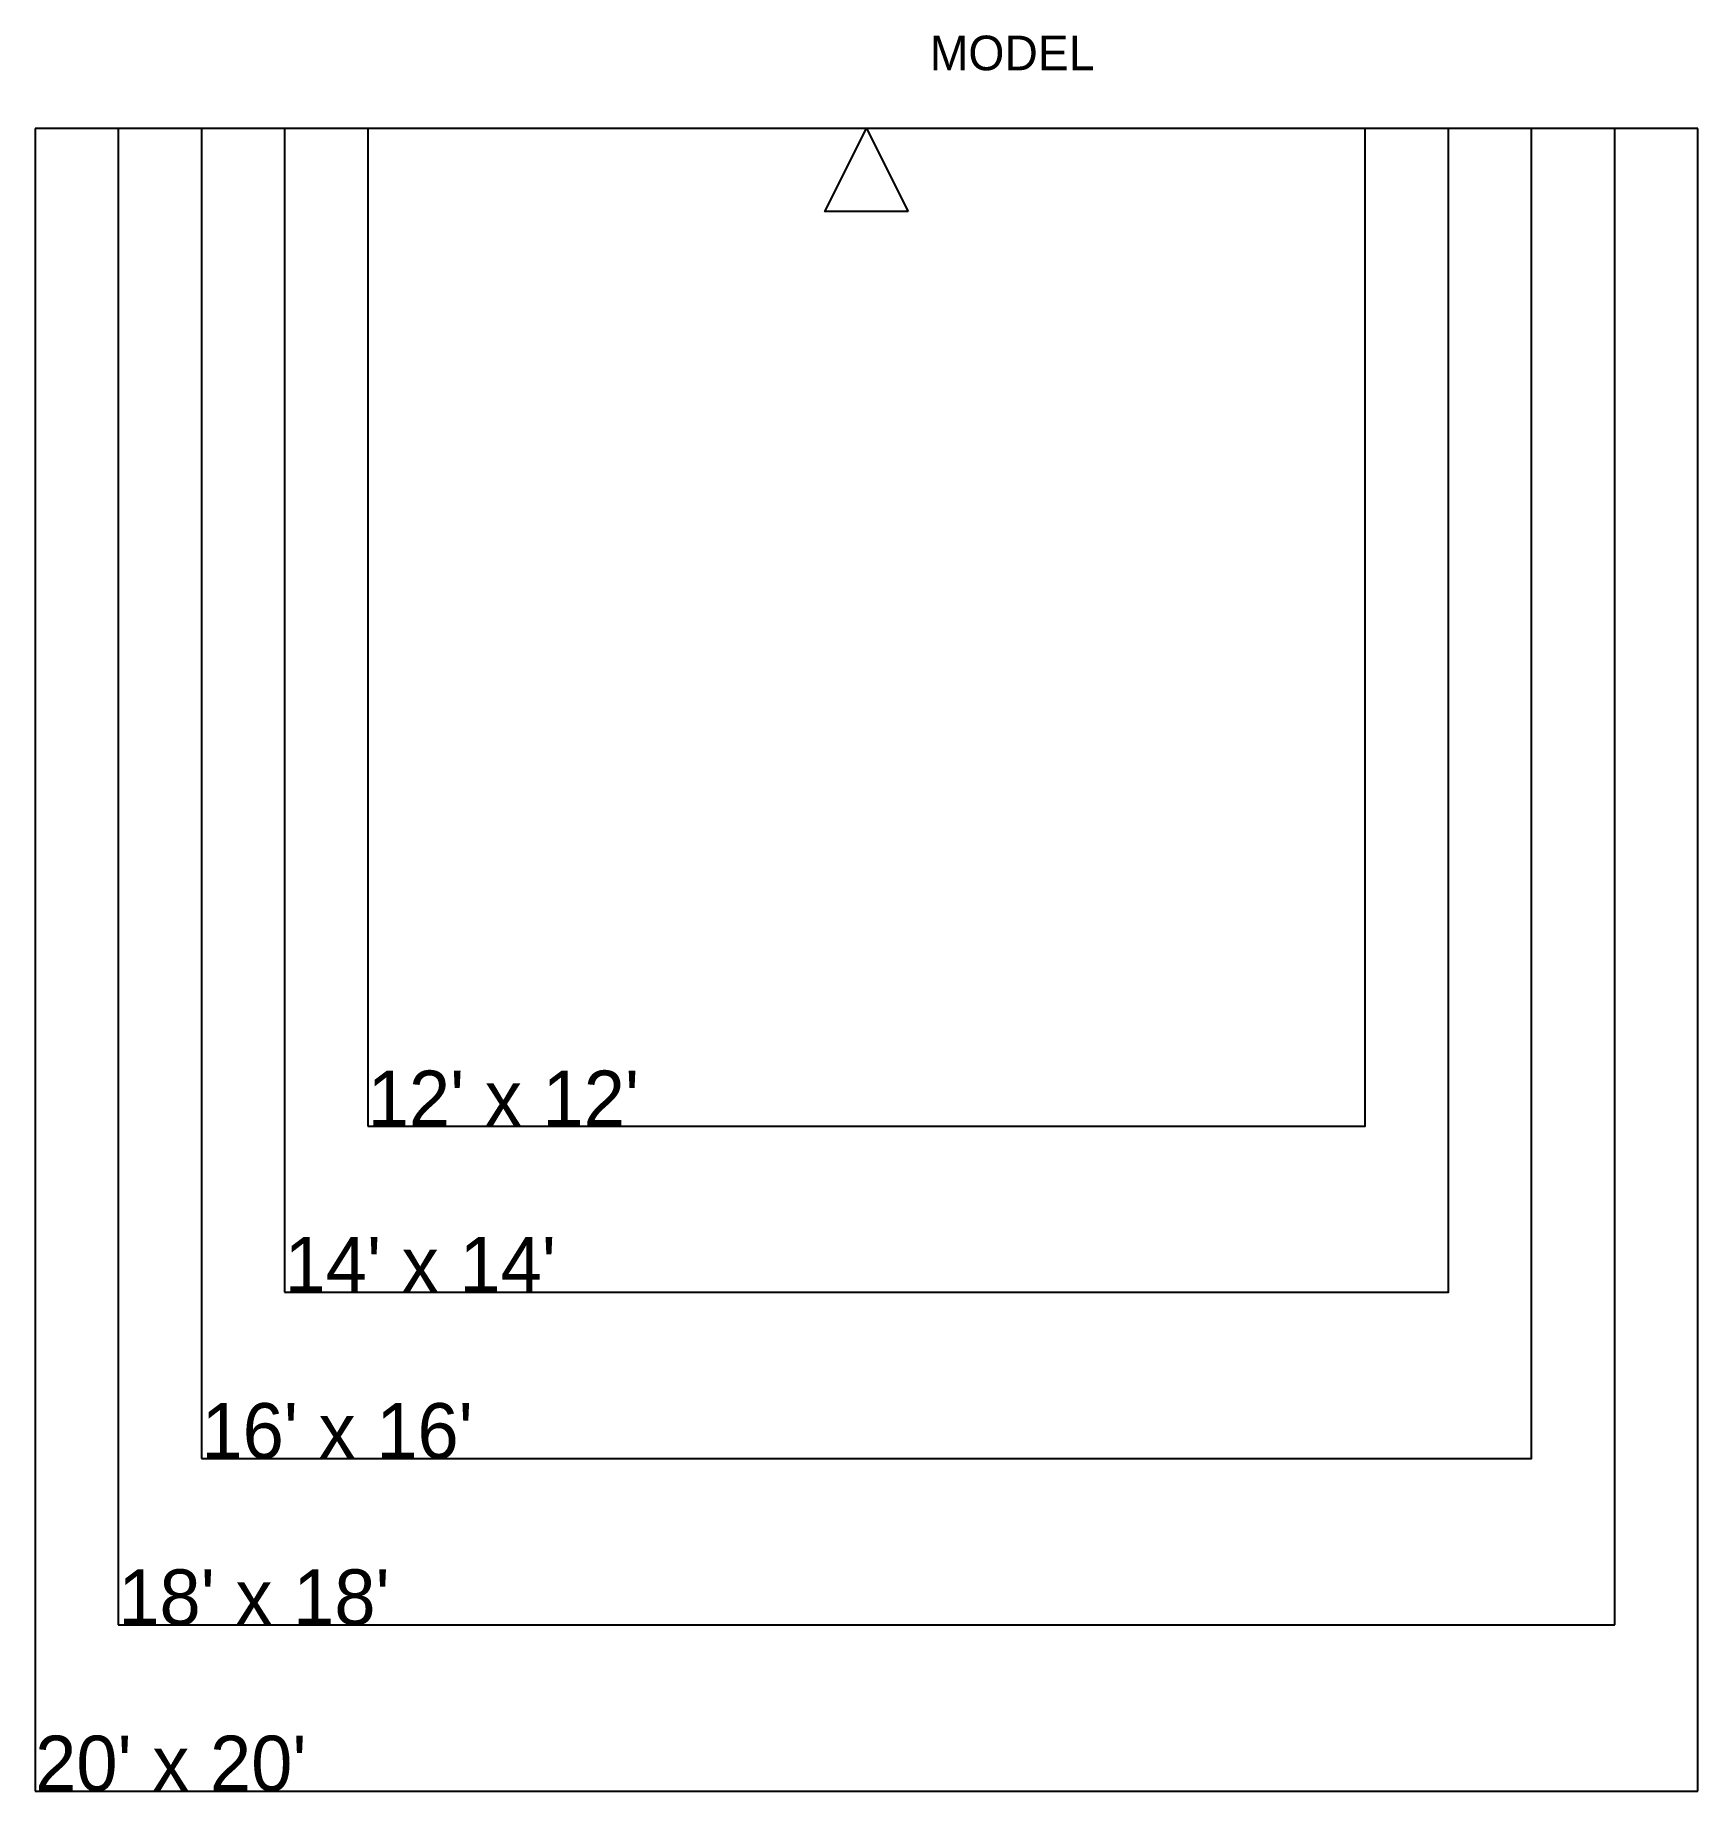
# Model space of a CAD drawing. Header units: feet. Extents: x -120 to 120, y -240 to 13.
import ezdxf

# ---------------------------------------------------------------- set-up
doc = ezdxf.new("R2010")
doc.units = ezdxf.units.FT
doc.header["$MEASUREMENT"] = 0
doc.layers.add('HeadCoverage', color=2, linetype='Continuous', plot=False)
doc.layers.add('Heads', color=1, linetype='Continuous')
doc.styles.get("Standard").update_dxf_attribs({"font": 'HCAD.SHX', "height": 8})

msp = doc.modelspace()

# ---------------------------------------------------------------- linework, layer by layer
at = {"layer": 'HeadCoverage'}
for p, q in [((120, 0), (-120, 0)), ((-120, 0), (-120, -240)), ((108, 0), (-108, 0)), ((-108, 0), (-108, -216)), ((108, -216), (108, 0)), ((120, -240), (120, 0)), ((-108, -216), (108, -216)), ((-120, -240), (120, -240))]:
    msp.add_line(p, q, dxfattribs=at)
for points in [[(-96, -192), (96, -192), (96, 0), (-96, 0)], [(-84, -168), (84, -168), (84, 0), (-84, 0)], [(-72, -144), (72, -144), (72, 0), (-72, 0)]]:
    msp.add_lwpolyline(points, close=True, dxfattribs=at)
at = {"layer": 'Heads', "color": 1}
msp.add_lwpolyline([(6, -12), (-6, -12), (0, 0)], close=True, dxfattribs=at)

# ---------------------------------------------------------------- texts
at = {"layer": 'HeadCoverage'}
for s, p in [("12' x 12'", (-72, -144)), ("14' x 14'", (-84, -168)), ("16' x 16'", (-96, -192)), ("18' x 18'", (-108, -216)), ("20' x 20'", (-120, -240))]:
    msp.add_text(s, height=8, dxfattribs=at).set_placement(p)
at = {"layer": 'Heads', "color": 1}
msp.add_attdef('MODEL', (9.132, 8.395), 'MODEL', height=5, dxfattribs=at)

doc.saveas('drawing.dxf')
